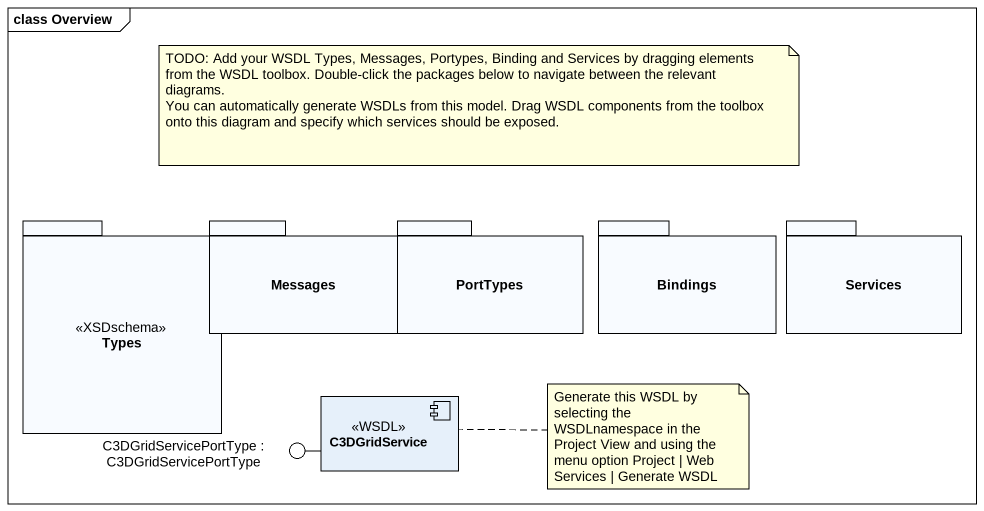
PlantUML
@startuml
mainframe class Overview
package Types <<XSDschema>> {
}
package Messages {
}
package PortTypes {
}
package Bindings {
}
package Services {
}
component C3DGridService <<WSDL>>
() "C3DGridServicePortType : C3DGridServicePortType" as C3DGridServicePortType
C3DGridService -left- C3DGridServicePortType
note as N1
  TODO: Add your WSDL Types, Messages, Portypes, Binding and Services by dragging elements from the WSDL toolbox. Double-click the packages below to navigate between the relevant diagrams.
  You can automatically generate WSDLs from this model. Drag WSDL components from the toolbox onto this diagram and specify which services should be exposed.
end note
note right of C3DGridService : Generate this WSDL by selecting the WSDLnamespace in the Project View and using the menu option Project | Web Services | Generate WSDL
@enduml
